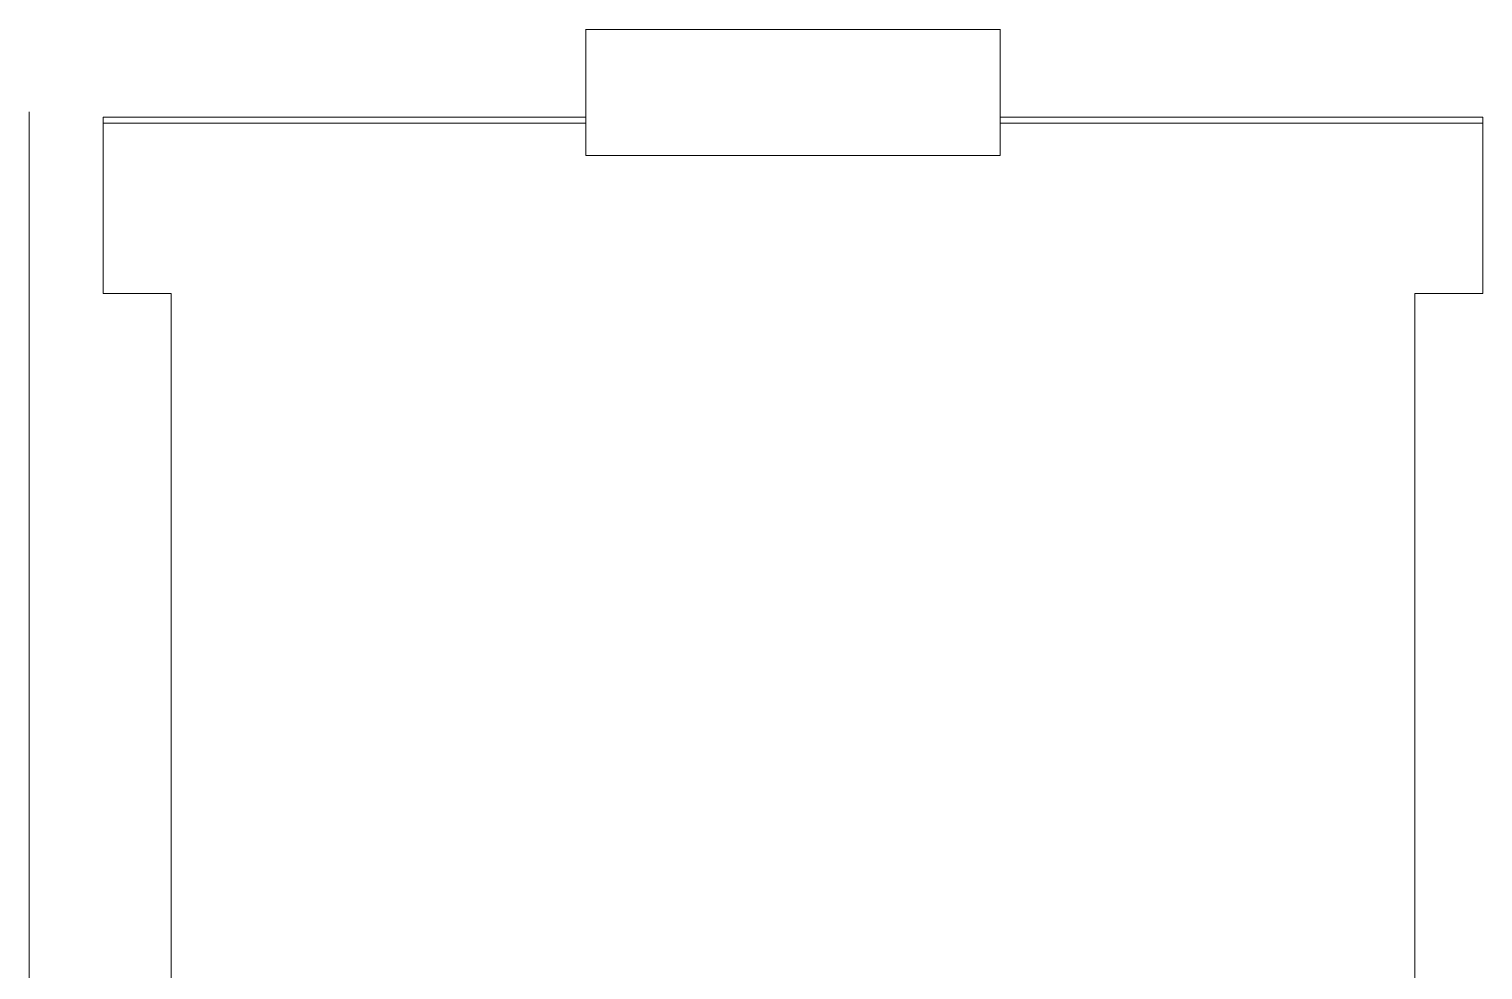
# Model space of a CAD drawing. Header units: millimetres. Extents: x 4134 to 7422, y 1400 to 3585.
# Drawn here: x 5255.15 to 5279.7, y 3343.88 to 3359.76 of the extents above; entities that cross this region are included whole.
import ezdxf

# ---------------------------------------------------------------- set-up
doc = ezdxf.new("R2010")
doc.units = ezdxf.units.MM
doc.layers.add('000-PI-Oprema', color=30, linetype='Continuous', lineweight=5)

# ---------------------------------------------------------------- blocks, each defined once
blk = doc.blocks.new('S7-1500 DI HF - 6ES7521-1BL00-0AB0')
at = {"layer": '000-PI-Oprema', "color": 0, "linetype": 'ByBlock', "lineweight": 0}
for p, q in [((20.9, 133.978), (13.9, 133.978)), ((5.75, 129.52), (5.75, 132.5)), ((13.9, 132.5), (5.75, 132.5)), ((13.9, 132.394), (5.75, 132.394)), ((13.9, 132.394), (13.9, 132.5)), ((13.9, 131.851), (13.9, 132.394)), ((20.9, 132.5), (20.9, 132.394)), ((29.05, 132.5), (20.9, 132.5)), ((20.9, 132.394), (20.9, 131.851)), ((29.05, 132.394), (20.9, 132.394)), ((29.05, 129.52), (29.05, 132.5)), ((20.9, 131.851), (13.9, 131.851)), ((6.9, 129.52), (5.75, 129.52)), ((29.05, 129.52), (27.9, 129.52))]:
    blk.add_line(p, q, dxfattribs=at)
for points in [[(13.9, 133.984), (13.9, 133.489), (13.9, 132.995), (13.9, 132.5)], [(20.9, 132.5), (20.9, 132.995), (20.9, 133.489), (20.9, 133.984)]]:
    blk.add_open_spline(points, degree=3, dxfattribs=at)
for points, knots in [([(4.5, 132.586), (4.5, 129.542), (4.5, 119.972), (4.5, 105.802), (4.5, 91.235), (4.5, 77.025), (4.5, 62.731), (4.5, 47.245), (4.5, 34.605), (4.5, 26.64), (4.5, 23.299)], [0, 0, 0, 0, 0.083934, 0.263736, 0.389889, 0.484142, 0.653794, 0.78188, 0.908517, 1, 1, 1, 1]), ([(6.9, 129.52), (6.9, 127.497), (6.9, 118.948), (6.9, 105.802), (6.9, 91.235), (6.9, 77.025), (6.9, 62.731), (6.9, 47.245), (6.9, 34.486), (6.9, 25.605), (6.9, 21.348), (6.9, 20.55)], [0, 0, 0, 0, 0.055935, 0.236292, 0.362833, 0.457376, 0.627551, 0.756032, 0.883059, 0.978086, 1, 1, 1, 1]), ([(27.9, 129.52), (27.9, 127.497), (27.9, 118.948), (27.9, 105.802), (27.9, 91.235), (27.9, 77.025), (27.9, 62.731), (27.9, 47.245), (27.9, 34.486), (27.9, 25.605), (27.9, 21.348), (27.9, 20.55)], [0, 0, 0, 0, 0.055935, 0.236292, 0.362833, 0.457376, 0.627551, 0.756032, 0.883059, 0.978086, 1, 1, 1, 1])]:
    blk.add_open_spline(points, degree=3, knots=knots, dxfattribs=at)

msp = doc.modelspace()

# ---------------------------------------------------------------- block references
at = {"layer": '000-PI-Oprema', "color": 0, "linetype": 'ByBlock', "lineweight": 0}
msp.add_blockref('S7-1500 DI HF - 6ES7521-1BL00-0AB0', (5250.648, 3225.778), dxfattribs=at)

doc.saveas('drawing.dxf')
